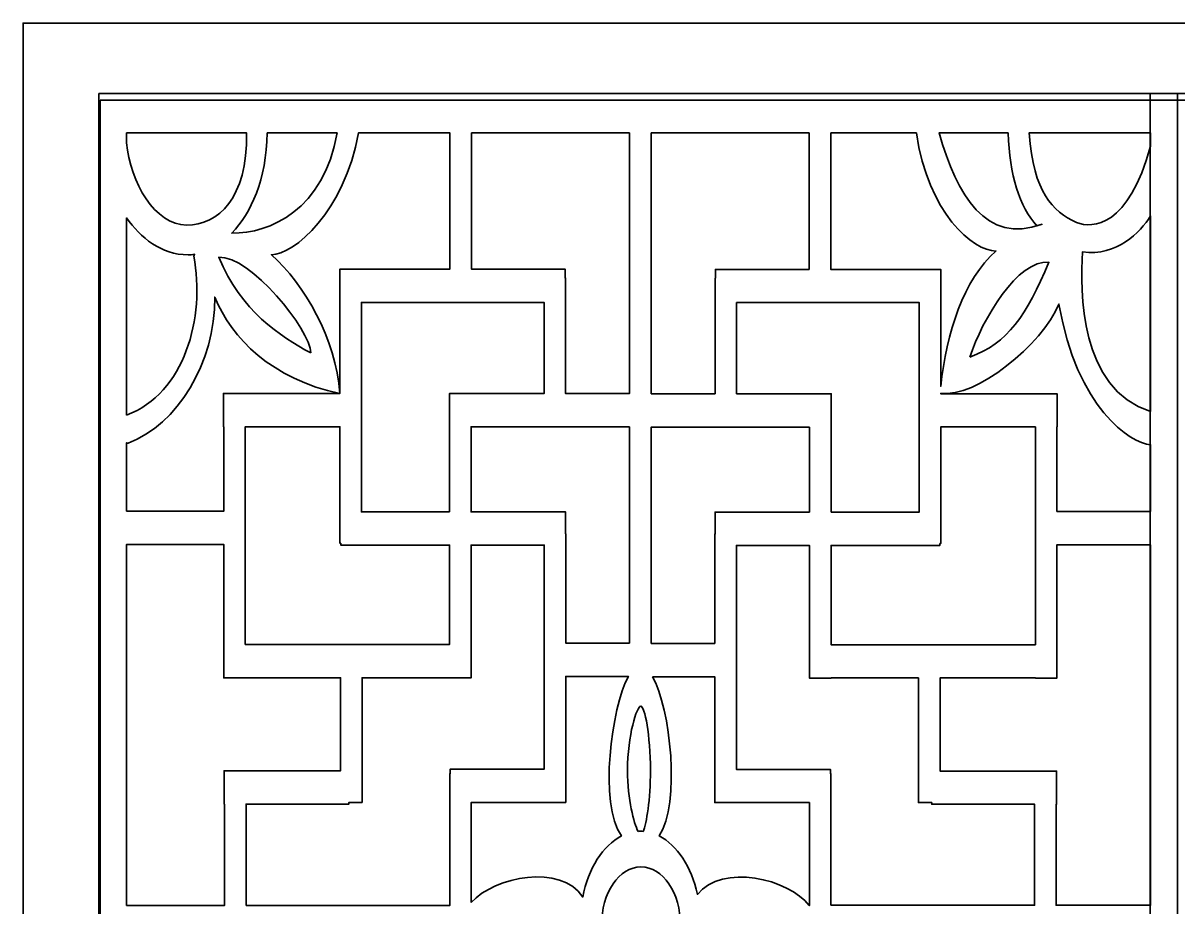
# Model space of a CAD drawing. Header units: centimetres. Extents: x 1.9 to 19.9, y -9.6 to 0.9.
# Drawn here: x 1.854 to 5.073, y -6.949 to -4.486 of the extents above; entities that cross this region are included whole.
import ezdxf

# ---------------------------------------------------------------- set-up
doc = ezdxf.new("R2010")
doc.units = ezdxf.units.CM
doc.header["$MEASUREMENT"] = 0
doc.layers.add('layer 1', color=7, linetype='Continuous')

msp = doc.modelspace()

# ---------------------------------------------------------------- linework, layer by layer
at = {"layer": 'layer 1', "color": 250, "lineweight": 35}
for points, knots in [([(1.85394, -9.55438), (1.85394, -9.55438), (1.85394, -4.48585), (1.85394, -4.48585), (1.85394, -4.48585), (1.85394, -4.48585), (19.89445, -4.48585), (19.89445, -4.48585), (19.89445, -4.48585), (19.89445, -4.48585), (19.89445, -9.52712), (19.89445, -9.52712), (19.89445, -9.52712), (13.88093, -9.52712), (7.86746, -9.55438), (1.85394, -9.55438)], [0, 0, 0, 0, 0.2, 0.2, 0.2, 0.2, 0.4, 0.4, 0.4, 0.4, 0.6, 0.6, 0.6, 0.6, 1, 1, 1, 1]), ([(2.06539, -4.6818), (2.06539, -4.6818), (5.07214, -4.6818), (5.07214, -4.6818), (5.07214, -4.6818), (5.07214, -4.6818), (5.07214, -9.32079), (5.07214, -9.32079), (5.07214, -9.32079), (5.07214, -9.32079), (2.06539, -9.32079), (2.06539, -9.32079), (2.06539, -9.32079), (2.06539, -9.32079), (2.06539, -4.6818), (2.06539, -4.6818)], [0, 0, 0, 0, 0.2, 0.2, 0.2, 0.2, 0.4, 0.4, 0.4, 0.4, 0.6, 0.6, 0.6, 0.6, 1, 1, 1, 1]), ([(4.99577, -4.6818), (4.99577, -4.6818), (8.04691, -4.6818), (8.04691, -4.6818), (8.04691, -4.6818), (8.04691, -4.6818), (8.04691, -9.32079), (8.04691, -9.32079), (8.04691, -9.32079), (8.04691, -9.32079), (4.99577, -9.32079), (4.99577, -9.32079), (4.99577, -9.32079), (4.99577, -9.32079), (4.99577, -4.6818), (4.99577, -4.6818)], [0, 0, 0, 0, 0.2, 0.2, 0.2, 0.2, 0.4, 0.4, 0.4, 0.4, 0.6, 0.6, 0.6, 0.6, 1, 1, 1, 1]), ([(2.06871, -4.70062), (2.06871, -4.70062), (2.06871, -9.31235), (2.06871, -9.31235), (2.06871, -9.31235), (2.06871, -9.31235), (19.67968, -9.31235), (19.67968, -9.31235), (19.67968, -9.31235), (19.67968, -9.31235), (19.67968, -4.70062), (19.67968, -4.70062), (19.67968, -4.70062), (19.67968, -4.70062), (2.06871, -4.70062), (2.06871, -4.70062)], [0, 0, 0, 0, 0.2, 0.2, 0.2, 0.2, 0.4, 0.4, 0.4, 0.4, 0.6, 0.6, 0.6, 0.6, 1, 1, 1, 1]), ([(2.14251, -4.81932), (2.15223, -4.92995), (2.22146, -5.04885), (2.30977, -5.04885), (2.30977, -5.04885), (2.39809, -5.04885), (2.47909, -4.97509), (2.47703, -4.79212), (2.47703, -4.79212), (2.47703, -4.79212), (2.14251, -4.79212), (2.14251, -4.79212), (2.14251, -4.79212), (2.14251, -4.79212), (2.14251, -4.81932), (2.14251, -4.81932)], [0, 0, 0, 0, 0.2, 0.2, 0.2, 0.2, 0.4, 0.4, 0.4, 0.4, 0.6, 0.6, 0.6, 0.6, 1, 1, 1, 1]), ([(2.53423, -4.79212), (2.53235, -4.92219), (2.4895, -5.01569), (2.43579, -5.07125), (2.43579, -5.07125), (2.43579, -5.07125), (2.43584, -5.07126), (2.43584, -5.07126), (2.43584, -5.07126), (2.43584, -5.07126), (2.43582, -5.07124), (2.43582, -5.07124), (2.43582, -5.07124), (2.54041, -5.07416), (2.69352, -5.0045), (2.7293, -4.79212), (2.7293, -4.79212), (2.7293, -4.79212), (2.53423, -4.79212), (2.53423, -4.79212)], [0, 0, 0, 0, 0.1666667, 0.1666667, 0.1666667, 0.1666667, 0.3333333, 0.3333333, 0.3333333, 0.3333333, 0.5, 0.5, 0.5, 0.5, 0.6666667, 0.6666667, 0.6666667, 0.6666667, 1, 1, 1, 1]), ([(2.73702, -5.51815), (2.73702, -5.51815), (2.73702, -5.17147), (2.73702, -5.17147), (2.73702, -5.17147), (2.73702, -5.17147), (2.73821, -5.17147), (2.73821, -5.17147), (2.73821, -5.17147), (2.73821, -5.17147), (2.79715, -5.17147), (2.79715, -5.17147), (2.79715, -5.17147), (2.79715, -5.17147), (3.04367, -5.17147), (3.04367, -5.17147), (3.04367, -5.17147), (3.04367, -5.17147), (3.04367, -4.79212), (3.04367, -4.79212), (3.04367, -4.79212), (3.04367, -4.79212), (2.78856, -4.79212), (2.78856, -4.79212), (2.78856, -4.79212), (2.75152, -5.00833), (2.60833, -5.13304), (2.54597, -5.13148), (2.54597, -5.13148), (2.63904, -5.21502), (2.72536, -5.36472), (2.73702, -5.51815)], [0, 0, 0, 0, 0.1111111, 0.1111111, 0.1111111, 0.1111111, 0.2222222, 0.2222222, 0.2222222, 0.2222222, 0.3333333, 0.3333333, 0.3333333, 0.3333333, 0.4444444, 0.4444444, 0.4444444, 0.4444444, 0.5555556, 0.5555556, 0.5555556, 0.5555556, 0.6666667, 0.6666667, 0.6666667, 0.6666667, 0.7777778, 0.7777778, 0.7777778, 0.7777778, 1, 1, 1, 1]), ([(3.10381, -4.79212), (3.10381, -4.79212), (3.10381, -5.17147), (3.10381, -5.17147), (3.10381, -5.17147), (3.10381, -5.17147), (3.36496, -5.17147), (3.36496, -5.17147), (3.36496, -5.17147), (3.36496, -5.17147), (3.36496, -5.19646), (3.36496, -5.19646), (3.36496, -5.19646), (3.36496, -5.19646), (3.36625, -5.19646), (3.36625, -5.19646), (3.36625, -5.19646), (3.36625, -5.19646), (3.36625, -5.51836), (3.36625, -5.51836), (3.36625, -5.51836), (3.36625, -5.51836), (3.54404, -5.51836), (3.54404, -5.51836), (3.54404, -5.51836), (3.54404, -5.51836), (3.54404, -4.79212), (3.54404, -4.79212), (3.54404, -4.79212), (3.54404, -4.79212), (3.10381, -4.79212), (3.10381, -4.79212)], [0, 0, 0, 0, 0.1111111, 0.1111111, 0.1111111, 0.1111111, 0.2222222, 0.2222222, 0.2222222, 0.2222222, 0.3333333, 0.3333333, 0.3333333, 0.3333333, 0.4444444, 0.4444444, 0.4444444, 0.4444444, 0.5555556, 0.5555556, 0.5555556, 0.5555556, 0.6666667, 0.6666667, 0.6666667, 0.6666667, 0.7777778, 0.7777778, 0.7777778, 0.7777778, 1, 1, 1, 1]), ([(3.60494, -4.79212), (3.60494, -4.79212), (3.60494, -5.51836), (3.60494, -5.51836), (3.60494, -5.51836), (3.60494, -5.51836), (3.60498, -5.51836), (3.60498, -5.51836), (3.60498, -5.51836), (3.60498, -5.51836), (3.60498, -5.51916), (3.60498, -5.51916), (3.60498, -5.51916), (3.60498, -5.51916), (3.78274, -5.51916), (3.78274, -5.51916), (3.78274, -5.51916), (3.78274, -5.51916), (3.78274, -5.19725), (3.78274, -5.19725), (3.78274, -5.19725), (3.78274, -5.19725), (3.78402, -5.19725), (3.78402, -5.19725), (3.78402, -5.19725), (3.78402, -5.19725), (3.78402, -5.17227), (3.78402, -5.17227), (3.78402, -5.17227), (3.78402, -5.17227), (4.04518, -5.17227), (4.04518, -5.17227), (4.04518, -5.17227), (4.04518, -5.17227), (4.04518, -4.79212), (4.04518, -4.79212), (4.04518, -4.79212), (4.04518, -4.79212), (3.60494, -4.79212), (3.60494, -4.79212)], [0, 0, 0, 0, 0.0909091, 0.0909091, 0.0909091, 0.0909091, 0.1818182, 0.1818182, 0.1818182, 0.1818182, 0.2727273, 0.2727273, 0.2727273, 0.2727273, 0.3636364, 0.3636364, 0.3636364, 0.3636364, 0.4545455, 0.4545455, 0.4545455, 0.4545455, 0.5454545, 0.5454545, 0.5454545, 0.5454545, 0.6363636, 0.6363636, 0.6363636, 0.6363636, 0.7272727, 0.7272727, 0.7272727, 0.7272727, 0.8181818, 0.8181818, 0.8181818, 0.8181818, 1, 1, 1, 1]), ([(4.10531, -4.79212), (4.10531, -4.79212), (4.10531, -5.17227), (4.10531, -5.17227), (4.10531, -5.17227), (4.10531, -5.17227), (4.35183, -5.17227), (4.35183, -5.17227), (4.35183, -5.17227), (4.35183, -5.17227), (4.41077, -5.17227), (4.41077, -5.17227), (4.41077, -5.17227), (4.41077, -5.17227), (4.41197, -5.17227), (4.41197, -5.17227), (4.41197, -5.17227), (4.41197, -5.17227), (4.41197, -5.49838), (4.41197, -5.49838), (4.41197, -5.49838), (4.42746, -5.35095), (4.47576, -5.19921), (4.56591, -5.1213), (4.56591, -5.1213), (4.50251, -5.1213), (4.376, -5.01574), (4.34429, -4.79212), (4.34429, -4.79212), (4.34429, -4.79212), (4.10531, -4.79212), (4.10531, -4.79212)], [0, 0, 0, 0, 0.1111111, 0.1111111, 0.1111111, 0.1111111, 0.2222222, 0.2222222, 0.2222222, 0.2222222, 0.3333333, 0.3333333, 0.3333333, 0.3333333, 0.4444444, 0.4444444, 0.4444444, 0.4444444, 0.5555556, 0.5555556, 0.5555556, 0.5555556, 0.6666667, 0.6666667, 0.6666667, 0.6666667, 0.7777778, 0.7777778, 0.7777778, 0.7777778, 1, 1, 1, 1]), ([(4.59974, -4.79212), (4.60373, -4.90895), (4.63092, -4.99841), (4.6803, -5.0513), (4.6803, -5.0513), (4.6803, -5.0513), (4.69465, -5.04666), (4.69465, -5.04666), (4.69465, -5.04666), (4.69465, -5.04666), (4.69468, -5.04663), (4.69468, -5.04663), (4.69468, -5.04663), (4.53779, -5.10304), (4.45752, -4.96671), (4.40758, -4.79212), (4.40758, -4.79212), (4.40758, -4.79212), (4.59974, -4.79212), (4.59974, -4.79212)], [0, 0, 0, 0, 0.1666667, 0.1666667, 0.1666667, 0.1666667, 0.3333333, 0.3333333, 0.3333333, 0.3333333, 0.5, 0.5, 0.5, 0.5, 0.6666667, 0.6666667, 0.6666667, 0.6666667, 1, 1, 1, 1]), ([(4.99701, -4.82915), (4.93469, -5.05407), (4.83656, -5.05925), (4.79016, -5.04201), (4.79016, -5.04201), (4.72256, -5.00868), (4.67148, -4.96002), (4.65811, -4.79212), (4.65811, -4.79212), (4.65811, -4.79212), (4.99701, -4.79212), (4.99701, -4.79212), (4.99701, -4.79212), (4.99701, -4.79212), (4.99701, -4.82915), (4.99701, -4.82915)], [0, 0, 0, 0, 0.2, 0.2, 0.2, 0.2, 0.4, 0.4, 0.4, 0.4, 0.6, 0.6, 0.6, 0.6, 1, 1, 1, 1]), ([(2.14251, -5.57835), (2.30399, -5.51937), (2.36213, -5.30629), (2.3299, -5.1352), (2.3299, -5.1352), (2.33018, -5.13396), (2.33091, -5.13225), (2.33198, -5.13029), (2.33198, -5.13029), (2.32577, -5.13125), (2.31966, -5.13174), (2.31368, -5.13174), (2.31368, -5.13174), (2.23883, -5.13174), (2.1809, -5.08379), (2.14251, -5.02894), (2.14251, -5.02894), (2.14251, -5.02894), (2.14251, -5.57835), (2.14251, -5.57835)], [0, 0, 0, 0, 0.1666667, 0.1666667, 0.1666667, 0.1666667, 0.3333333, 0.3333333, 0.3333333, 0.3333333, 0.5, 0.5, 0.5, 0.5, 0.6666667, 0.6666667, 0.6666667, 0.6666667, 1, 1, 1, 1]), ([(4.99701, -5.56887), (4.79768, -5.50521), (4.80167, -5.23292), (4.80686, -5.12359), (4.80686, -5.12359), (4.90422, -5.13705), (4.96708, -5.06916), (4.99701, -5.02316), (4.99701, -5.02316), (4.99701, -5.02316), (4.99701, -5.56887), (4.99701, -5.56887)], [0, 0, 0, 0, 0.25, 0.25, 0.25, 0.25, 0.5, 0.5, 0.5, 0.5, 1, 1, 1, 1]), ([(2.65572, -5.40502), (2.5711, -5.36003), (2.46054, -5.28794), (2.39917, -5.13843), (2.39917, -5.13843), (2.48686, -5.13228), (2.65572, -5.34214), (2.65572, -5.40502)], [0, 0, 0, 0, 0.3333333, 0.3333333, 0.3333333, 0.3333333, 1, 1, 1, 1]), ([(4.493, -5.41664), (4.5993, -5.37853), (4.65062, -5.30053), (4.71356, -5.15259), (4.71356, -5.15259), (4.62594, -5.14423), (4.52765, -5.31146), (4.493, -5.41664)], [0, 0, 0, 0, 0.3333333, 0.3333333, 0.3333333, 0.3333333, 1, 1, 1, 1]), ([(2.14251, -5.84639), (2.14251, -5.84639), (2.4131, -5.84639), (2.4131, -5.84639), (2.4131, -5.84639), (2.4131, -5.84639), (2.4131, -5.61093), (2.4131, -5.61093), (2.4131, -5.61093), (2.4131, -5.61093), (2.41256, -5.61093), (2.41256, -5.61093), (2.41256, -5.61093), (2.41256, -5.61093), (2.41256, -5.51815), (2.41256, -5.51815), (2.41256, -5.51815), (2.41256, -5.51815), (2.73702, -5.51815), (2.73702, -5.51815), (2.73702, -5.51815), (2.54961, -5.4801), (2.43333, -5.36285), (2.38818, -5.24945), (2.38818, -5.24945), (2.39003, -5.43328), (2.28338, -5.60535), (2.1468, -5.65696), (2.1468, -5.65696), (2.14529, -5.65671), (2.14386, -5.65633), (2.14251, -5.65586), (2.14251, -5.65586), (2.14251, -5.65586), (2.14251, -5.84639), (2.14251, -5.84639)], [0, 0, 0, 0, 0.1, 0.1, 0.1, 0.1, 0.2, 0.2, 0.2, 0.2, 0.3, 0.3, 0.3, 0.3, 0.4, 0.4, 0.4, 0.4, 0.5, 0.5, 0.5, 0.5, 0.6, 0.6, 0.6, 0.6, 0.7, 0.7, 0.7, 0.7, 0.8, 0.8, 0.8, 0.8, 1, 1, 1, 1]), ([(3.04274, -5.84832), (3.04274, -5.84832), (3.04274, -5.61114), (3.04274, -5.61114), (3.04274, -5.61114), (3.04274, -5.61114), (3.04241, -5.61114), (3.04241, -5.61114), (3.04241, -5.61114), (3.04241, -5.61114), (3.04241, -5.51836), (3.04241, -5.51836), (3.04241, -5.51836), (3.04241, -5.51836), (3.30611, -5.51836), (3.30611, -5.51836), (3.30611, -5.51836), (3.30611, -5.51836), (3.30611, -5.26425), (3.30611, -5.26425), (3.30611, -5.26425), (3.30611, -5.26425), (2.79715, -5.26425), (2.79715, -5.26425), (2.79715, -5.26425), (2.79715, -5.26425), (2.79715, -5.84832), (2.79715, -5.84832), (2.79715, -5.84832), (2.79715, -5.84832), (3.04274, -5.84832), (3.04274, -5.84832)], [0, 0, 0, 0, 0.1111111, 0.1111111, 0.1111111, 0.1111111, 0.2222222, 0.2222222, 0.2222222, 0.2222222, 0.3333333, 0.3333333, 0.3333333, 0.3333333, 0.4444444, 0.4444444, 0.4444444, 0.4444444, 0.5555556, 0.5555556, 0.5555556, 0.5555556, 0.6666667, 0.6666667, 0.6666667, 0.6666667, 0.7777778, 0.7777778, 0.7777778, 0.7777778, 1, 1, 1, 1]), ([(4.10625, -5.84912), (4.10625, -5.84912), (4.10625, -5.61194), (4.10625, -5.61194), (4.10625, -5.61194), (4.10625, -5.61194), (4.10658, -5.61194), (4.10658, -5.61194), (4.10658, -5.61194), (4.10658, -5.61194), (4.10658, -5.51916), (4.10658, -5.51916), (4.10658, -5.51916), (4.10658, -5.51916), (3.84287, -5.51916), (3.84287, -5.51916), (3.84287, -5.51916), (3.84287, -5.51916), (3.84287, -5.26505), (3.84287, -5.26505), (3.84287, -5.26505), (3.84287, -5.26505), (4.35183, -5.26505), (4.35183, -5.26505), (4.35183, -5.26505), (4.35183, -5.26505), (4.35183, -5.84912), (4.35183, -5.84912), (4.35183, -5.84912), (4.35183, -5.84912), (4.10625, -5.84912), (4.10625, -5.84912)], [0, 0, 0, 0, 0.1111111, 0.1111111, 0.1111111, 0.1111111, 0.2222222, 0.2222222, 0.2222222, 0.2222222, 0.3333333, 0.3333333, 0.3333333, 0.3333333, 0.4444444, 0.4444444, 0.4444444, 0.4444444, 0.5555556, 0.5555556, 0.5555556, 0.5555556, 0.6666667, 0.6666667, 0.6666667, 0.6666667, 0.7777778, 0.7777778, 0.7777778, 0.7777778, 1, 1, 1, 1]), ([(4.41197, -5.51728), (4.41197, -5.51728), (4.41197, -5.51895), (4.41197, -5.51895), (4.41197, -5.51895), (4.41197, -5.51895), (4.73642, -5.51895), (4.73642, -5.51895), (4.73642, -5.51895), (4.73642, -5.51895), (4.73642, -5.61173), (4.73642, -5.61173), (4.73642, -5.61173), (4.73642, -5.61173), (4.73588, -5.61173), (4.73588, -5.61173), (4.73588, -5.61173), (4.73588, -5.61173), (4.73588, -5.84719), (4.73588, -5.84719), (4.73588, -5.84719), (4.73588, -5.84719), (4.99701, -5.84719), (4.99701, -5.84719), (4.99701, -5.84719), (4.99701, -5.84719), (4.99701, -5.66117), (4.99701, -5.66117), (4.99701, -5.66117), (4.94071, -5.65717), (4.79136, -5.55891), (4.74152, -5.26933), (4.74152, -5.26933), (4.69547, -5.3809), (4.50834, -5.53408), (4.41197, -5.51728)], [0, 0, 0, 0, 0.1, 0.1, 0.1, 0.1, 0.2, 0.2, 0.2, 0.2, 0.3, 0.3, 0.3, 0.3, 0.4, 0.4, 0.4, 0.4, 0.5, 0.5, 0.5, 0.5, 0.6, 0.6, 0.6, 0.6, 0.7, 0.7, 0.7, 0.7, 0.8, 0.8, 0.8, 0.8, 1, 1, 1, 1]), ([(2.47324, -6.21772), (2.47324, -6.21772), (3.04274, -6.21772), (3.04274, -6.21772), (3.04274, -6.21772), (3.04274, -6.21772), (3.04274, -5.9411), (3.04274, -5.9411), (3.04274, -5.9411), (3.04274, -5.9411), (2.73937, -5.9411), (2.73937, -5.9411), (2.73937, -5.9411), (2.73937, -5.9411), (2.73937, -5.93579), (2.73937, -5.93579), (2.73937, -5.93579), (2.73937, -5.93579), (2.73702, -5.93579), (2.73702, -5.93579), (2.73702, -5.93579), (2.73702, -5.93579), (2.73702, -5.61093), (2.73702, -5.61093), (2.73702, -5.61093), (2.73702, -5.61093), (2.47324, -5.61093), (2.47324, -5.61093), (2.47324, -5.61093), (2.47324, -5.61093), (2.47324, -6.21772), (2.47324, -6.21772)], [0, 0, 0, 0, 0.1111111, 0.1111111, 0.1111111, 0.1111111, 0.2222222, 0.2222222, 0.2222222, 0.2222222, 0.3333333, 0.3333333, 0.3333333, 0.3333333, 0.4444444, 0.4444444, 0.4444444, 0.4444444, 0.5555556, 0.5555556, 0.5555556, 0.5555556, 0.6666667, 0.6666667, 0.6666667, 0.6666667, 0.7777778, 0.7777778, 0.7777778, 0.7777778, 1, 1, 1, 1]), ([(3.54401, -5.61114), (3.54401, -5.61114), (3.54401, -5.61194), (3.54401, -5.61194), (3.54401, -5.61194), (3.54401, -5.61194), (3.54404, -5.61194), (3.54404, -5.61194), (3.54404, -5.61194), (3.54404, -5.61194), (3.54404, -6.21426), (3.54404, -6.21426), (3.54404, -6.21426), (3.54404, -6.21426), (3.36685, -6.21426), (3.36685, -6.21426), (3.36685, -6.21426), (3.36685, -6.21426), (3.36685, -5.90922), (3.36685, -5.90922), (3.36685, -5.90922), (3.36685, -5.90922), (3.36611, -5.90922), (3.36611, -5.90922), (3.36611, -5.90922), (3.36611, -5.90922), (3.36611, -5.84832), (3.36611, -5.84832), (3.36611, -5.84832), (3.36611, -5.84832), (3.10287, -5.84832), (3.10287, -5.84832), (3.10287, -5.84832), (3.10287, -5.84832), (3.10287, -5.61114), (3.10287, -5.61114), (3.10287, -5.61114), (3.10287, -5.61114), (3.54401, -5.61114), (3.54401, -5.61114)], [0, 0, 0, 0, 0.0909091, 0.0909091, 0.0909091, 0.0909091, 0.1818182, 0.1818182, 0.1818182, 0.1818182, 0.2727273, 0.2727273, 0.2727273, 0.2727273, 0.3636364, 0.3636364, 0.3636364, 0.3636364, 0.4545455, 0.4545455, 0.4545455, 0.4545455, 0.5454545, 0.5454545, 0.5454545, 0.5454545, 0.6363636, 0.6363636, 0.6363636, 0.6363636, 0.7272727, 0.7272727, 0.7272727, 0.7272727, 0.8181818, 0.8181818, 0.8181818, 0.8181818, 1, 1, 1, 1]), ([(4.04611, -5.61194), (4.04611, -5.61194), (4.04611, -5.84912), (4.04611, -5.84912), (4.04611, -5.84912), (4.04611, -5.84912), (3.78287, -5.84912), (3.78287, -5.84912), (3.78287, -5.84912), (3.78287, -5.84912), (3.78287, -5.91002), (3.78287, -5.91002), (3.78287, -5.91002), (3.78287, -5.91002), (3.78214, -5.91002), (3.78214, -5.91002), (3.78214, -5.91002), (3.78214, -5.91002), (3.78214, -6.21506), (3.78214, -6.21506), (3.78214, -6.21506), (3.78214, -6.21506), (3.60494, -6.21506), (3.60494, -6.21506), (3.60494, -6.21506), (3.60494, -6.21506), (3.60494, -5.61194), (3.60494, -5.61194), (3.60494, -5.61194), (3.60494, -5.61194), (4.04611, -5.61194), (4.04611, -5.61194)], [0, 0, 0, 0, 0.1111111, 0.1111111, 0.1111111, 0.1111111, 0.2222222, 0.2222222, 0.2222222, 0.2222222, 0.3333333, 0.3333333, 0.3333333, 0.3333333, 0.4444444, 0.4444444, 0.4444444, 0.4444444, 0.5555556, 0.5555556, 0.5555556, 0.5555556, 0.6666667, 0.6666667, 0.6666667, 0.6666667, 0.7777778, 0.7777778, 0.7777778, 0.7777778, 1, 1, 1, 1]), ([(4.67575, -6.21852), (4.67575, -6.21852), (4.10625, -6.21852), (4.10625, -6.21852), (4.10625, -6.21852), (4.10625, -6.21852), (4.10625, -5.9419), (4.10625, -5.9419), (4.10625, -5.9419), (4.10625, -5.9419), (4.40962, -5.9419), (4.40962, -5.9419), (4.40962, -5.9419), (4.40962, -5.9419), (4.40962, -5.93659), (4.40962, -5.93659), (4.40962, -5.93659), (4.40962, -5.93659), (4.41197, -5.93659), (4.41197, -5.93659), (4.41197, -5.93659), (4.41197, -5.93659), (4.41197, -5.61173), (4.41197, -5.61173), (4.41197, -5.61173), (4.41197, -5.61173), (4.67575, -5.61173), (4.67575, -5.61173), (4.67575, -5.61173), (4.67575, -5.61173), (4.67575, -6.21852), (4.67575, -6.21852)], [0, 0, 0, 0, 0.1111111, 0.1111111, 0.1111111, 0.1111111, 0.2222222, 0.2222222, 0.2222222, 0.2222222, 0.3333333, 0.3333333, 0.3333333, 0.3333333, 0.4444444, 0.4444444, 0.4444444, 0.4444444, 0.5555556, 0.5555556, 0.5555556, 0.5555556, 0.6666667, 0.6666667, 0.6666667, 0.6666667, 0.7777778, 0.7777778, 0.7777778, 0.7777778, 1, 1, 1, 1]), ([(2.14251, -6.94573), (2.14251, -6.94573), (2.41532, -6.94573), (2.41532, -6.94573), (2.41532, -6.94573), (2.41532, -6.94573), (2.41532, -6.66268), (2.41532, -6.66268), (2.41532, -6.66268), (2.41532, -6.66268), (2.41404, -6.66268), (2.41404, -6.66268), (2.41404, -6.66268), (2.41404, -6.66268), (2.41404, -6.5699), (2.41404, -6.5699), (2.41404, -6.5699), (2.41404, -6.5699), (2.739, -6.5699), (2.739, -6.5699), (2.739, -6.5699), (2.739, -6.5699), (2.739, -6.3105), (2.739, -6.3105), (2.739, -6.3105), (2.739, -6.3105), (2.47324, -6.3105), (2.47324, -6.3105), (2.47324, -6.3105), (2.47324, -6.3105), (2.47324, -6.31097), (2.47324, -6.31097), (2.47324, -6.31097), (2.47324, -6.31097), (2.4131, -6.31097), (2.4131, -6.31097), (2.4131, -6.31097), (2.4131, -6.31097), (2.4131, -5.93917), (2.4131, -5.93917), (2.4131, -5.93917), (2.4131, -5.93917), (2.14251, -5.93917), (2.14251, -5.93917), (2.14251, -5.93917), (2.14251, -5.93917), (2.14251, -6.94573), (2.14251, -6.94573)], [0, 0, 0, 0, 0.0769231, 0.0769231, 0.0769231, 0.0769231, 0.1538462, 0.1538462, 0.1538462, 0.1538462, 0.2307692, 0.2307692, 0.2307692, 0.2307692, 0.3076923, 0.3076923, 0.3076923, 0.3076923, 0.3846154, 0.3846154, 0.3846154, 0.3846154, 0.4615385, 0.4615385, 0.4615385, 0.4615385, 0.5384615, 0.5384615, 0.5384615, 0.5384615, 0.6153846, 0.6153846, 0.6153846, 0.6153846, 0.6923077, 0.6923077, 0.6923077, 0.6923077, 0.7692308, 0.7692308, 0.7692308, 0.7692308, 0.8461538, 0.8461538, 0.8461538, 0.8461538, 1, 1, 1, 1]), ([(2.47546, -6.94573), (2.47546, -6.94573), (3.04319, -6.94573), (3.04319, -6.94573), (3.04319, -6.94573), (3.04319, -6.94573), (3.04319, -6.57773), (3.04319, -6.57773), (3.04319, -6.57773), (3.04319, -6.57773), (3.04447, -6.57773), (3.04447, -6.57773), (3.04447, -6.57773), (3.04447, -6.57773), (3.04447, -6.56526), (3.04447, -6.56526), (3.04447, -6.56526), (3.04447, -6.56526), (3.30671, -6.56526), (3.30671, -6.56526), (3.30671, -6.56526), (3.30671, -6.56526), (3.30671, -5.9411), (3.30671, -5.9411), (3.30671, -5.9411), (3.30671, -5.9411), (3.10287, -5.9411), (3.10287, -5.9411), (3.10287, -5.9411), (3.10287, -5.9411), (3.10287, -6.21772), (3.10287, -6.21772), (3.10287, -6.21772), (3.10287, -6.21772), (3.10287, -6.3105), (3.10287, -6.3105), (3.10287, -6.3105), (3.10287, -6.3105), (3.10287, -6.31097), (3.10287, -6.31097), (3.10287, -6.31097), (3.10287, -6.31097), (3.04274, -6.31097), (3.04274, -6.31097), (3.04274, -6.31097), (3.04274, -6.31097), (3.04274, -6.3105), (3.04274, -6.3105), (3.04274, -6.3105), (3.04274, -6.3105), (2.79913, -6.3105), (2.79913, -6.3105), (2.79913, -6.3105), (2.79913, -6.3105), (2.79913, -6.65804), (2.79913, -6.65804), (2.79913, -6.65804), (2.79913, -6.65804), (2.76221, -6.65804), (2.76221, -6.65804), (2.76221, -6.65804), (2.76221, -6.65804), (2.76221, -6.66268), (2.76221, -6.66268), (2.76221, -6.66268), (2.76221, -6.66268), (2.47546, -6.66268), (2.47546, -6.66268), (2.47546, -6.66268), (2.47546, -6.66268), (2.47546, -6.94573), (2.47546, -6.94573)], [0, 0, 0, 0, 0.0526316, 0.0526316, 0.0526316, 0.0526316, 0.1052632, 0.1052632, 0.1052632, 0.1052632, 0.1578947, 0.1578947, 0.1578947, 0.1578947, 0.2105263, 0.2105263, 0.2105263, 0.2105263, 0.2631579, 0.2631579, 0.2631579, 0.2631579, 0.3157895, 0.3157895, 0.3157895, 0.3157895, 0.3684211, 0.3684211, 0.3684211, 0.3684211, 0.4210526, 0.4210526, 0.4210526, 0.4210526, 0.4736842, 0.4736842, 0.4736842, 0.4736842, 0.5263158, 0.5263158, 0.5263158, 0.5263158, 0.5789474, 0.5789474, 0.5789474, 0.5789474, 0.6315789, 0.6315789, 0.6315789, 0.6315789, 0.6842105, 0.6842105, 0.6842105, 0.6842105, 0.7368421, 0.7368421, 0.7368421, 0.7368421, 0.7894737, 0.7894737, 0.7894737, 0.7894737, 0.8421053, 0.8421053, 0.8421053, 0.8421053, 0.8947368, 0.8947368, 0.8947368, 0.8947368, 1, 1, 1, 1]), ([(4.1058, -6.94493), (4.1058, -6.94493), (4.67353, -6.94493), (4.67353, -6.94493), (4.67353, -6.94493), (4.67353, -6.94493), (4.67353, -6.66348), (4.67353, -6.66348), (4.67353, -6.66348), (4.67353, -6.66348), (4.38678, -6.66348), (4.38678, -6.66348), (4.38678, -6.66348), (4.38678, -6.66348), (4.38678, -6.65884), (4.38678, -6.65884), (4.38678, -6.65884), (4.38678, -6.65884), (4.34985, -6.65884), (4.34985, -6.65884), (4.34985, -6.65884), (4.34985, -6.65884), (4.34985, -6.3113), (4.34985, -6.3113), (4.34985, -6.3113), (4.34985, -6.3113), (4.10625, -6.3113), (4.10625, -6.3113), (4.10625, -6.3113), (4.10625, -6.3113), (4.10625, -6.31177), (4.10625, -6.31177), (4.10625, -6.31177), (4.10625, -6.31177), (4.04611, -6.31177), (4.04611, -6.31177), (4.04611, -6.31177), (4.04611, -6.31177), (4.04611, -6.3113), (4.04611, -6.3113), (4.04611, -6.3113), (4.04611, -6.3113), (4.04611, -6.21852), (4.04611, -6.21852), (4.04611, -6.21852), (4.04611, -6.21852), (4.04611, -5.9419), (4.04611, -5.9419), (4.04611, -5.9419), (4.04611, -5.9419), (3.84227, -5.9419), (3.84227, -5.9419), (3.84227, -5.9419), (3.84227, -5.9419), (3.84227, -6.56606), (3.84227, -6.56606), (3.84227, -6.56606), (3.84227, -6.56606), (4.10451, -6.56606), (4.10451, -6.56606), (4.10451, -6.56606), (4.10451, -6.56606), (4.10451, -6.57853), (4.10451, -6.57853), (4.10451, -6.57853), (4.10451, -6.57853), (4.1058, -6.57853), (4.1058, -6.57853), (4.1058, -6.57853), (4.1058, -6.57853), (4.1058, -6.94493), (4.1058, -6.94493)], [0, 0, 0, 0, 0.0526316, 0.0526316, 0.0526316, 0.0526316, 0.1052632, 0.1052632, 0.1052632, 0.1052632, 0.1578947, 0.1578947, 0.1578947, 0.1578947, 0.2105263, 0.2105263, 0.2105263, 0.2105263, 0.2631579, 0.2631579, 0.2631579, 0.2631579, 0.3157895, 0.3157895, 0.3157895, 0.3157895, 0.3684211, 0.3684211, 0.3684211, 0.3684211, 0.4210526, 0.4210526, 0.4210526, 0.4210526, 0.4736842, 0.4736842, 0.4736842, 0.4736842, 0.5263158, 0.5263158, 0.5263158, 0.5263158, 0.5789474, 0.5789474, 0.5789474, 0.5789474, 0.6315789, 0.6315789, 0.6315789, 0.6315789, 0.6842105, 0.6842105, 0.6842105, 0.6842105, 0.7368421, 0.7368421, 0.7368421, 0.7368421, 0.7894737, 0.7894737, 0.7894737, 0.7894737, 0.8421053, 0.8421053, 0.8421053, 0.8421053, 0.8947368, 0.8947368, 0.8947368, 0.8947368, 1, 1, 1, 1]), ([(4.99701, -5.93997), (4.99701, -5.93997), (4.73588, -5.93997), (4.73588, -5.93997), (4.73588, -5.93997), (4.73588, -5.93997), (4.73588, -6.31177), (4.73588, -6.31177), (4.73588, -6.31177), (4.73588, -6.31177), (4.67575, -6.31177), (4.67575, -6.31177), (4.67575, -6.31177), (4.67575, -6.31177), (4.67575, -6.3113), (4.67575, -6.3113), (4.67575, -6.3113), (4.67575, -6.3113), (4.40999, -6.3113), (4.40999, -6.3113), (4.40999, -6.3113), (4.40999, -6.3113), (4.40999, -6.5707), (4.40999, -6.5707), (4.40999, -6.5707), (4.40999, -6.5707), (4.73494, -6.5707), (4.73494, -6.5707), (4.73494, -6.5707), (4.73494, -6.5707), (4.73494, -6.66348), (4.73494, -6.66348), (4.73494, -6.66348), (4.73494, -6.66348), (4.73366, -6.66348), (4.73366, -6.66348), (4.73366, -6.66348), (4.73366, -6.66348), (4.73366, -6.94493), (4.73366, -6.94493), (4.73366, -6.94493), (4.73366, -6.94493), (4.99701, -6.94493), (4.99701, -6.94493), (4.99701, -6.94493), (4.99701, -6.94493), (4.99701, -5.93997), (4.99701, -5.93997)], [0, 0, 0, 0, 0.0769231, 0.0769231, 0.0769231, 0.0769231, 0.1538462, 0.1538462, 0.1538462, 0.1538462, 0.2307692, 0.2307692, 0.2307692, 0.2307692, 0.3076923, 0.3076923, 0.3076923, 0.3076923, 0.3846154, 0.3846154, 0.3846154, 0.3846154, 0.4615385, 0.4615385, 0.4615385, 0.4615385, 0.5384615, 0.5384615, 0.5384615, 0.5384615, 0.6153846, 0.6153846, 0.6153846, 0.6153846, 0.6923077, 0.6923077, 0.6923077, 0.6923077, 0.7692308, 0.7692308, 0.7692308, 0.7692308, 0.8461538, 0.8461538, 0.8461538, 0.8461538, 1, 1, 1, 1]), ([(3.10332, -6.93684), (3.16878, -6.86464), (3.35325, -6.82785), (3.41417, -6.92222), (3.41417, -6.92222), (3.42998, -6.84194), (3.47039, -6.77817), (3.52185, -6.75181), (3.52185, -6.75181), (3.45818, -6.66105), (3.4941, -6.39354), (3.54141, -6.30704), (3.54141, -6.30704), (3.54141, -6.30704), (3.36685, -6.30704), (3.36685, -6.30704), (3.36685, -6.30704), (3.36685, -6.30704), (3.36685, -6.65804), (3.36685, -6.65804), (3.36685, -6.65804), (3.36685, -6.65804), (3.34362, -6.65804), (3.34362, -6.65804), (3.34362, -6.65804), (3.34362, -6.65804), (3.30671, -6.65804), (3.30671, -6.65804), (3.30671, -6.65804), (3.30671, -6.65804), (3.10332, -6.65804), (3.10332, -6.65804), (3.10332, -6.65804), (3.10332, -6.65804), (3.10332, -6.93684), (3.10332, -6.93684)], [0, 0, 0, 0, 0.1, 0.1, 0.1, 0.1, 0.2, 0.2, 0.2, 0.2, 0.3, 0.3, 0.3, 0.3, 0.4, 0.4, 0.4, 0.4, 0.5, 0.5, 0.5, 0.5, 0.6, 0.6, 0.6, 0.6, 0.7, 0.7, 0.7, 0.7, 0.8, 0.8, 0.8, 0.8, 1, 1, 1, 1]), ([(3.60869, -6.30784), (3.6581, -6.39454), (3.68755, -6.661), (3.62739, -6.7517), (3.62739, -6.7517), (3.67729, -6.77715), (3.71683, -6.83775), (3.73367, -6.91449), (3.73367, -6.91449), (3.80236, -6.82751), (3.98866, -6.87042), (4.04535, -6.94559), (4.04535, -6.94559), (4.04535, -6.94559), (4.04567, -6.94559), (4.04567, -6.94559), (4.04567, -6.94559), (4.04567, -6.94559), (4.04567, -6.65884), (4.04567, -6.65884), (4.04567, -6.65884), (4.04567, -6.65884), (3.84227, -6.65884), (3.84227, -6.65884), (3.84227, -6.65884), (3.84227, -6.65884), (3.80537, -6.65884), (3.80537, -6.65884), (3.80537, -6.65884), (3.80537, -6.65884), (3.78214, -6.65884), (3.78214, -6.65884), (3.78214, -6.65884), (3.78214, -6.65884), (3.78214, -6.30784), (3.78214, -6.30784), (3.78214, -6.30784), (3.78214, -6.30784), (3.60869, -6.30784), (3.60869, -6.30784)], [0, 0, 0, 0, 0.0909091, 0.0909091, 0.0909091, 0.0909091, 0.1818182, 0.1818182, 0.1818182, 0.1818182, 0.2727273, 0.2727273, 0.2727273, 0.2727273, 0.3636364, 0.3636364, 0.3636364, 0.3636364, 0.4545455, 0.4545455, 0.4545455, 0.4545455, 0.5454545, 0.5454545, 0.5454545, 0.5454545, 0.6363636, 0.6363636, 0.6363636, 0.6363636, 0.7272727, 0.7272727, 0.7272727, 0.7272727, 0.8181818, 0.8181818, 0.8181818, 0.8181818, 1, 1, 1, 1]), ([(3.56847, -6.73887), (3.57055, -6.73875), (3.57263, -6.73868), (3.57472, -6.73868), (3.57472, -6.73868), (3.5772, -6.73868), (3.57968, -6.73877), (3.58213, -6.73894), (3.58213, -6.73894), (3.59205, -6.71706), (3.60273, -6.64967), (3.60273, -6.56916), (3.60273, -6.56916), (3.60273, -6.47073), (3.58676, -6.38992), (3.57576, -6.38992), (3.57576, -6.38992), (3.56475, -6.38992), (3.5389, -6.47075), (3.5389, -6.56918), (3.5389, -6.56918), (3.5389, -6.6496), (3.55616, -6.71692), (3.56847, -6.73887)], [0, 0, 0, 0, 0.1428571, 0.1428571, 0.1428571, 0.1428571, 0.2857143, 0.2857143, 0.2857143, 0.2857143, 0.4285714, 0.4285714, 0.4285714, 0.4285714, 0.5714286, 0.5714286, 0.5714286, 0.5714286, 0.7142857, 0.7142857, 0.7142857, 0.7142857, 1, 1, 1, 1]), ([(3.5764, -6.83779), (3.63713, -6.83779), (3.68639, -6.91046), (3.68639, -7.00006), (3.68639, -7.00006), (3.68639, -7.08966), (3.63713, -7.16233), (3.5764, -7.16233), (3.5764, -7.16233), (3.51566, -7.16233), (3.46641, -7.08966), (3.46641, -7.00006), (3.46641, -7.00006), (3.46641, -6.91046), (3.51566, -6.83779), (3.5764, -6.83779)], [0, 0, 0, 0, 0.2, 0.2, 0.2, 0.2, 0.4, 0.4, 0.4, 0.4, 0.6, 0.6, 0.6, 0.6, 1, 1, 1, 1])]:
    msp.add_open_spline(points, degree=3, knots=knots, dxfattribs=at)

doc.saveas('drawing.dxf')
